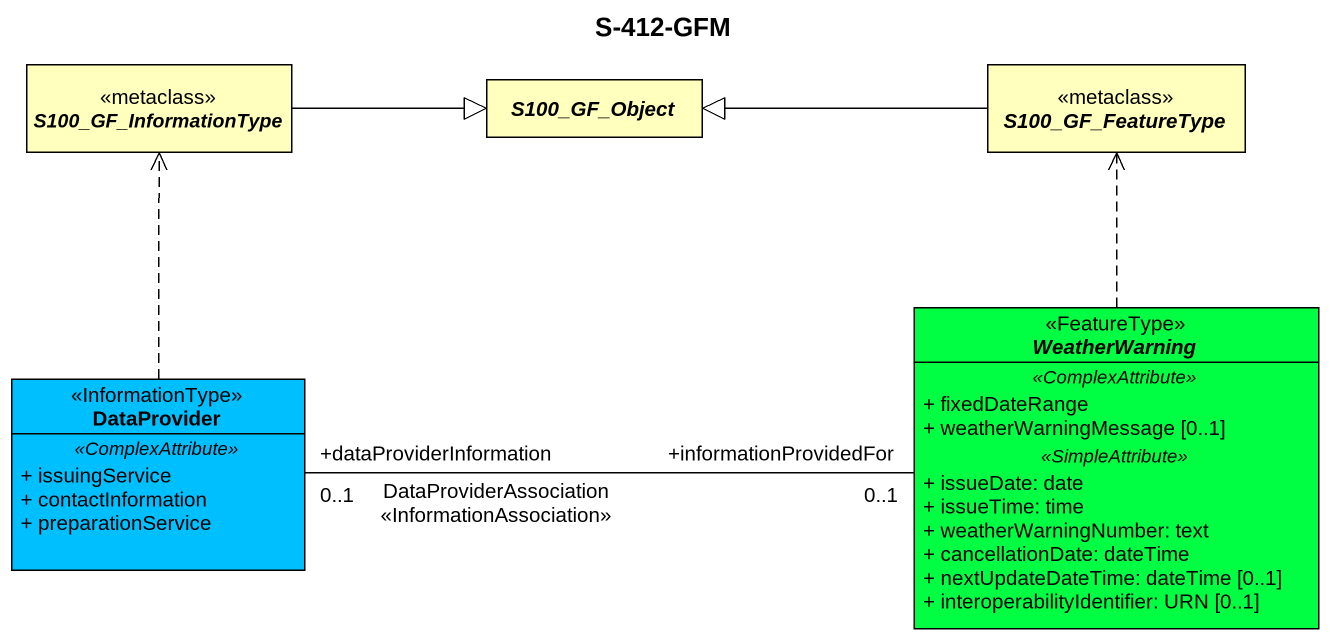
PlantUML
@startuml
title S-412-GFM
hide circle
hide empty members
skinparam classAttributeIconSize 0
abstract class S100_GF_InformationType <<metaclass>> #FFFFBE
abstract class S100_GF_Object #FFFFBE
abstract class S100_GF_FeatureType <<metaclass>> #FFFFBE
abstract class WeatherWarning <<FeatureType>> #00FF42 {
  .. <<ComplexAttribute>> ..
  + fixedDateRange
  + weatherWarningMessage [0..1]
  .. <<SimpleAttribute>> ..
  + issueDate: date
  + issueTime: time
  + weatherWarningNumber: text
  + cancellationDate: dateTime
  + nextUpdateDateTime: dateTime [0..1]
  + interoperabilityIdentifier: URN [0..1]
}
class DataProvider <<InformationType>> #00BFFF {
  .. <<ComplexAttribute>> ..
  + issuingService
  + contactInformation
  + preparationService
}
S100_GF_InformationType -right-|> S100_GF_Object
S100_GF_FeatureType -left-|> S100_GF_Object
WeatherWarning .up.> S100_GF_FeatureType
WeatherWarning "+informationProvidedFor\n0..1" -left- "+dataProviderInformation\n0..1" DataProvider : DataProviderAssociation\n<<InformationAssociation>>
DataProvider .up.> S100_GF_InformationType
@enduml
